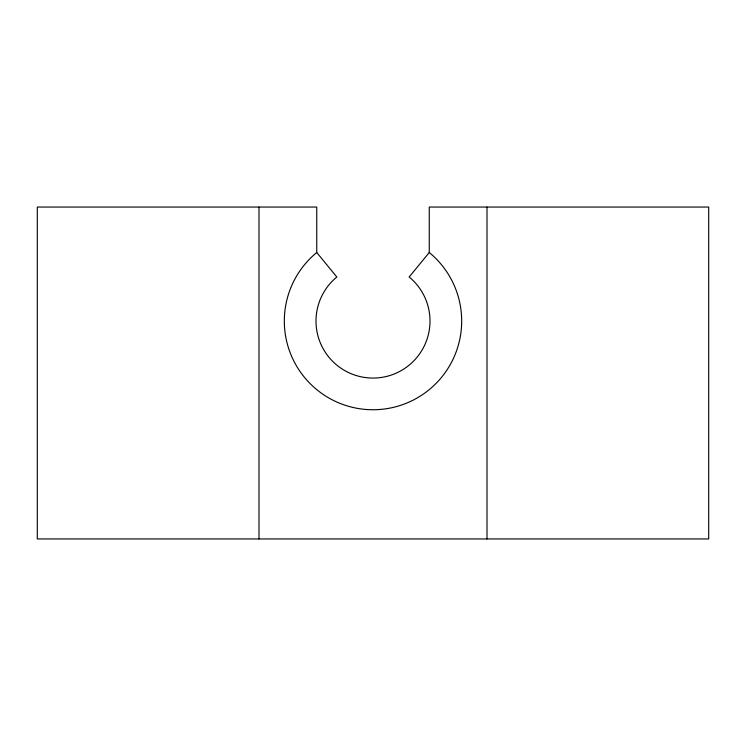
<?xml version="1.0" encoding="UTF-8"?>
<svg xmlns="http://www.w3.org/2000/svg" width="746" height="746" viewBox="0 0 746 746"><rect width="100%" height="100%" fill="white"/><g stroke="black" fill="none" stroke-linecap="round" stroke-linejoin="round"><path stroke-width="1.12" d="M429.258 252.512L409.162 276.999A57.004 57.004 0 0 1 414.608 360.029A57.004 57.004 0 0 1 331.392 360.029A57.004 57.004 0 0 1 336.838 276.999L316.742 252.512L316.742 207.052L37.3 207.052L37.3 538.948L708.7 538.948L708.7 207.052L429.258 207.052L429.258 252.512A88.671 88.671 0 0 1 437.725 381.682A88.671 88.671 0 0 1 308.275 381.682A88.671 88.671 0 0 1 316.742 252.512M487.007 207.052L487.007 538.948M258.993 207.052L258.993 538.948"/></g></svg>
